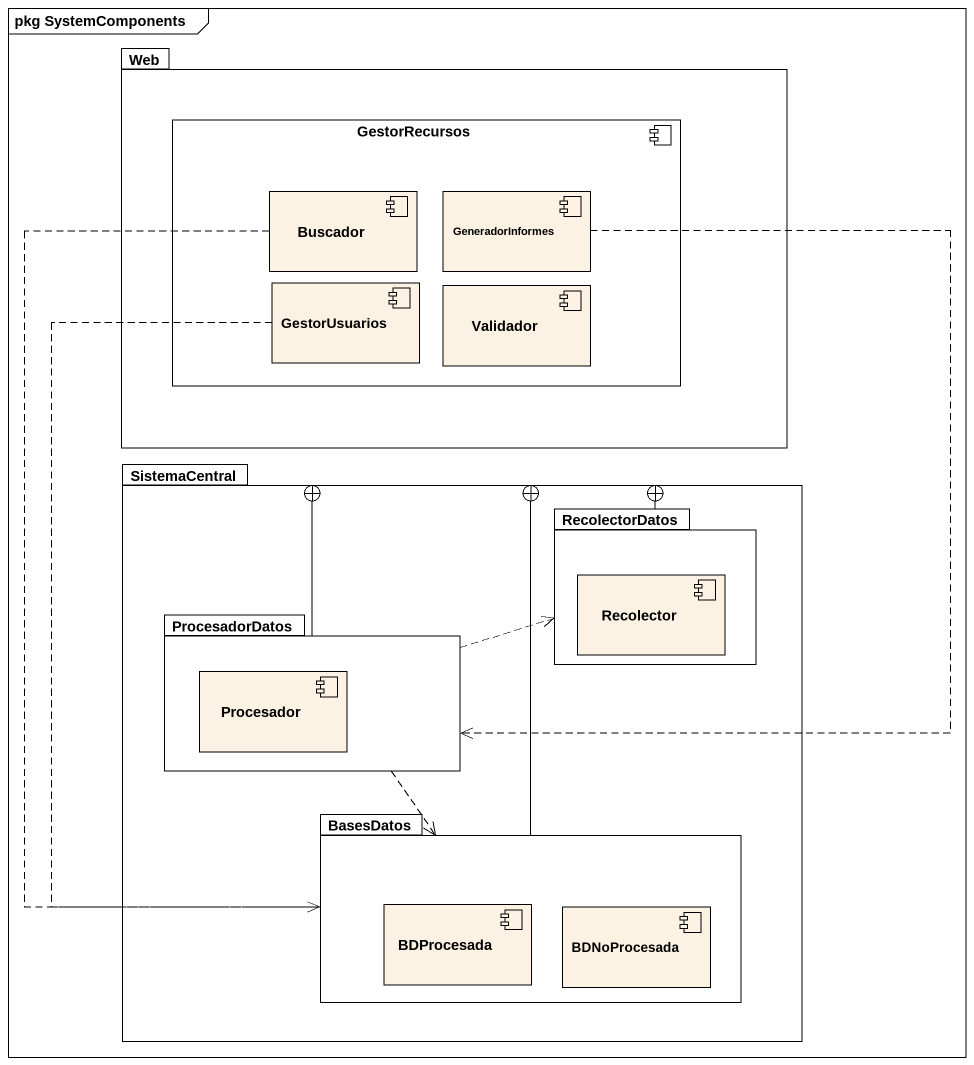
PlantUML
@startuml
mainframe pkg SystemComponents
package Web {
  component GestorRecursos {
    component Buscador
    component GeneradorInformes
    component GestorUsuarios
    component Validador
  }
}
package SistemaCentral {
  package RecolectorDatos {
    component Recolector
  }
  package ProcesadorDatos {
    component Procesador
  }
  package BasesDatos {
    component BDProcesada
    component BDNoProcesada
  }
}
Buscador ..> BasesDatos
GeneradorInformes ..> ProcesadorDatos
GestorUsuarios ..> BasesDatos
RecolectorDatos --+ SistemaCentral
ProcesadorDatos -right-+ SistemaCentral
ProcesadorDatos .right.> RecolectorDatos
ProcesadorDatos ..> BasesDatos
BasesDatos -up-+ SistemaCentral
@enduml
